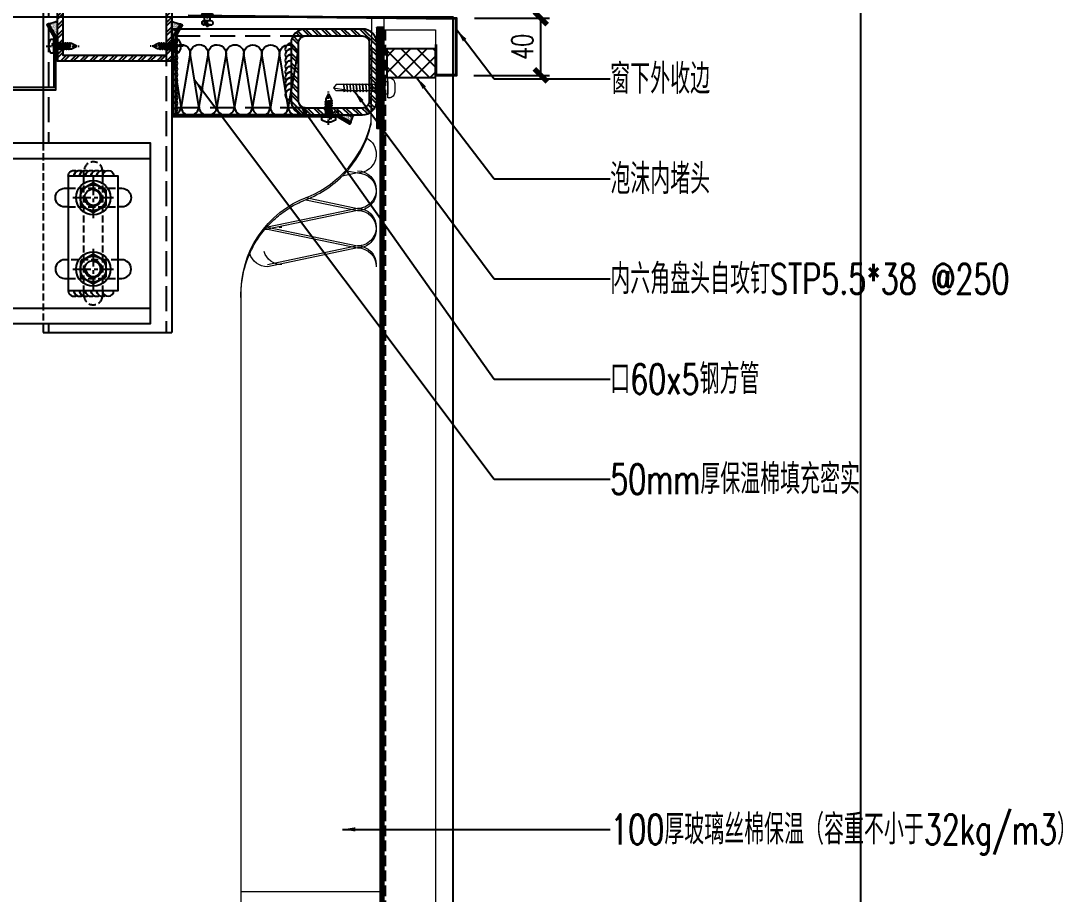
# Model space of a CAD drawing. Extents: x -160106 to 966792, y -663931 to 1550022.
# Drawn here: x -74809 to -74079, y -111983 to -111372 of the extents above; entities that cross this region are included whole.
import ezdxf
from ezdxf.enums import TextEntityAlignment as Align
from ezdxf.xclip import XClip

# ---------------------------------------------------------------- set-up
doc = ezdxf.new("R2010")
doc.units = 0
for name, pattern in [('CENTER', [2, 1.25, -0.25, 0.25, -0.25]), ('ZN-CENTER', [2, 1.25, -0.25, 0.25, -0.25]), ('ZN-DASH', [0.35, 0.25, -0.1])]:
    doc.linetypes.add(name, pattern=pattern)
for name, color, linetype in [('!ZN1-填充-8', 8, 'Continuous'), ('!ZN1-标注-173', 173, 'Continuous'), ('!ZN3-不锈钢板幕墙-7', 7, 'Continuous'), ('!ZN4-焊缝-8', 8, 'Continuous'), ('!ZN4-辅助材料-1', 1, 'Continuous'), ('!ZN4-配件-11', 11, 'Continuous'), ('!ZN5-钢材投影-40', 40, 'Continuous'), ('!ZN5-钢材断面-2', 2, 'Continuous'), ('!ZN5-铝材断面-6', 6, 'Continuous'), ('!ZN6-虚线-8', 8, 'ZN-DASH'), ('!ZN6-轴线-1', 1, 'ZN-CENTER'), ('0_SEALING', 40, 'Continuous'), ('11紧固件', 11, 'Continuous'), ('2钢材断面', 2, 'Continuous'), ('4玻璃幕墙', 4, 'Continuous'), ('A_Hatch', 8, 'Continuous'), ('DIM', 173, 'Continuous'), ('Fill', 8, 'Continuous'), ('TEXT', 7, 'Continuous'), ('焊缝', 8, 'Continuous')]:
    doc.layers.add(name, color=color, linetype=linetype)
for name, color, linetype, lineweight in [('0_FLASHING', 6, 'Continuous', 25), ('0_SCREW RIVET', 4, 'Continuous', 15), ('彩钢板', 6, 'Continuous', 15), ('防火岩棉', 252, 'Continuous', 13)]:
    doc.layers.add(name, color=color, linetype=linetype, lineweight=lineweight)
doc.layers.add('0_INSULATION', color=252, linetype='Continuous', lineweight=9, transparency=0.2)
doc.layers.add('@ZN-型材编号（非打印层）', color=8, linetype='Continuous', plot=False)
doc.styles.add('DHTEXT-1', font='ROMANS.shx', dxfattribs={"width": 0.7, "bigfont": 'CHINESE.shx'})
doc.dimstyles.new('ZN6', dxfattribs={"dimscale": 6, "dimtxt": 2.5, "dimasz": 1.5, "dimexe": 1, "dimexo": 2, "dimgap": 0.9, "dimtad": 1, "dimdec": 0, "dimdsep": 46, "dimtxsty": 'DHTEXT-1', "dimblk": 'ARCHTICK', "dimcen": 2.5, "dimclrd": 173, "dimclre": 173, "dimclrt": 7, "dimazin": 2, "dimtfac": 1, "dimtdec": 1, "dimtix": 1, "dimtmove": 2, "dimatfit": 3, "dimfxl": 0, "dimtolj": 1, "dimtzin": 0, "dimarcsym": 0})
pattern_1 = [(37.5, (209.53664, 1119.6054), (-0.0314967, 0.9634119), [0, -0.76, 0, -0.85, 0, -0.8125]), (7.5, (209.5366, 1119.6054), (0.8848884, 1.411073), [0, -0.41, 0, -0.685, 0, -0.2625]), (327.5, (208.9216, 1119.6054), (1.557071, 0.0028295), [0, -0.25, 0, -0.9, 0, -1.175]), (317.5, (208.9216, 1119.6054), (1.503063, 0.438838), [0, -0.125, 0, -0.59, 0, -0.675])]
pattern_2 = [(7e-15, (335.5368, 1096.8989), (0, 1.5), []), (60, (335.5368, 1096.8989), (-1.299038, 0.75), []), (120, (335.5368, 1096.8989), (-1.299038, -0.75), [])]

# ---------------------------------------------------------------- blocks, each defined once
blk = doc.blocks.new('20250822090122')
at = {"layer": 'A_Hatch'}
h = blk.add_hatch(dxfattribs=at)
h.set_pattern_fill('ANSI32', color=256)
h.set_pattern_definition([(45, (-80, -40), (-3.3676, 3.3676), []), (45, (-77.755, -40), (-3.3676, 3.3676), [])])
h.paths.add_polyline_path([(0, 40), (-80, 40), (-80, -40), (0, -40)])
h.paths.add_polyline_path([(-4, 36), (-4, -36), (-76, -36), (-76, 36)], flags=16)
at = {"layer": '2钢材断面'}
for points in [[(-80, 40), (0, 40), (0, -40), (-80, -40)], [(-76, 36), (-4, 36), (-4, -36), (-76, -36)]]:
    blk.add_lwpolyline(points, close=True, dxfattribs=at)
blk = doc.blocks.new('20200306093546', base_point=(29869.44, 42689.6))
at = {"layer": '!ZN1-填充-8'}
h = blk.add_hatch(dxfattribs=at)
h.set_pattern_fill('ANSI36', color=256, angle=-270, style=0)
h.set_pattern_definition([(135, (29867.4445, 42689.1023), (-3.086963, 0.841899), [3.96875, -0.79375, 0, -0.79375])])
edge = h.paths.add_edge_path()
edge.add_line((29867.44, 42689.1), (29867.44, 42693.6))
edge.add_arc((29867.94, 42689.1), 0.5, 90, 180, ccw=False)
edge.add_line((29867.94, 42689.6), (29870.94, 42689.6))
edge.add_arc((29870.94, 42690.1), 0.5, 270, 360)
edge.add_line((29871.44, 42690.1), (29871.44, 42693.1))
edge.add_arc((29871.94, 42693.1), 0.5, 89.99859, 179.99859, ccw=False)
edge.add_arc((29868.27, -498209.81), 540903.41, 89.9996103, 90.000087)
at = {"layer": '!ZN4-辅助材料-1', "ltscale": 15}
blk.add_arc((29868.27, -498209.81), 540903.41, 89.9996103, 90.000087, dxfattribs=at)
blk = doc.blocks.new('A$C127fa938')
at = {"layer": '!ZN1-标注-173', "ltscale": 15, "rotation": 90}
blk.add_blockref('20200306093546', (-31, 2), dxfattribs=at)
blk = doc.blocks.new('$紧固件$00000145')
at = {"layer": '0_SCREW RIVET'}
for p, q in [((-1.72, 9.4), (-1.72, 7.22)), ((2.78, 9.4), (2.78, 7.61)), ((-1.72, 6.71), (-1.72, 5.01)), ((-1.72, 4.51), (-1.72, 2.8)), ((-1.72, 2.3), (-1.72, 0.59)), ((-1.72, 0.09), (-1.72, -1.62)), ((2.78, 7.11), (2.78, 5.4)), ((2.78, 4.9), (2.78, 3.19)), ((2.78, 2.69), (2.78, 0.99)), ((2.78, 0.48), (2.78, -1.22)), ((-1.72, -2.12), (-1.72, -3.83)), ((-1.72, -4.33), (-1.72, -6.03)), ((-1.72, -6.54), (-1.72, -8.24)), ((2.78, -1.72), (2.78, -3.43)), ((2.78, -3.93), (2.78, -5.64)), ((2.78, -6.14), (2.78, -7.85)), ((-1.72, -8.74), (-1.72, -10.45)), ((-1.72, -10.95), (-1.72, -12.66)), ((-1.72, -13.16), (-1.72, -14.87)), ((2.78, -8.35), (2.78, -10.06)), ((2.78, -10.56), (2.78, -12.26)), ((2.78, -12.77), (2.78, -14.47)), ((-1.72, -15.37), (-1.72, -17.08)), ((-1.72, -17.58), (-1.72, -19.28)), ((-1.72, -19.79), (-1.72, -24.8)), ((2.78, -14.97), (2.78, -16.68)), ((2.78, -17.18), (2.78, -18.89)), ((2.78, -19.39), (2.78, -24.8)), ((-1.72, -24.8), (0.53, -26.6)), ((0.53, -26.6), (2.78, -24.8))]:
    blk.add_line(p, q, dxfattribs=at)
blk.add_lwpolyline([(-6.47, 12.14, -0.414214), (-2.47, 16.14), (3.53, 16.14, -0.414214), (7.53, 12.14), (7.53, 12.15), (7.53, 11.4), (-6.47, 11.4), (-6.47, 12.15)], format="xyb", close=True, dxfattribs=at)
for points in [[(-3.97, 11.4), (5.03, 11.4), (5.03, 9.4), (-3.97, 9.4)], [(-1.72, 6.71), (2.78, 7.11), (3.28, 7.4), (2.78, 7.61), (-1.72, 7.22), (-2.22, 6.92)], [(-1.72, 4.51), (2.78, 4.9), (3.28, 5.19), (2.78, 5.4), (-1.72, 5.01), (-2.22, 4.71)], [(-1.72, 2.3), (2.78, 2.69), (3.28, 2.99), (2.78, 3.19), (-1.72, 2.8), (-2.22, 2.5)], [(-1.72, 0.09), (2.78, 0.48), (3.28, 0.78), (2.78, 0.99), (-1.72, 0.59), (-2.22, 0.3)], [(-1.72, -2.12), (2.78, -1.72), (3.28, -1.43), (2.78, -1.22), (-1.72, -1.62), (-2.22, -1.91)], [(-1.72, -4.33), (2.78, -3.93), (3.28, -3.64), (2.78, -3.43), (-1.72, -3.83), (-2.22, -4.12)], [(-1.72, -6.54), (2.78, -6.14), (3.28, -5.85), (2.78, -5.64), (-1.72, -6.03), (-2.22, -6.33)], [(-1.72, -8.74), (2.78, -8.35), (3.28, -8.06), (2.78, -7.85), (-1.72, -8.24), (-2.22, -8.54)], [(-1.72, -10.95), (2.78, -10.56), (3.28, -10.26), (2.78, -10.06), (-1.72, -10.45), (-2.22, -10.75)], [(-1.72, -13.16), (2.78, -12.77), (3.28, -12.47), (2.78, -12.26), (-1.72, -12.66), (-2.22, -12.95)], [(-1.72, -15.37), (2.78, -14.97), (3.28, -14.68), (2.78, -14.47), (-1.72, -14.87), (-2.22, -15.16)], [(-1.72, -17.58), (2.78, -17.18), (3.28, -16.89), (2.78, -16.68), (-1.72, -17.08), (-2.22, -17.37)]]:
    blk.add_lwpolyline(points, close=True, dxfattribs=at)
for points in [[(1.71, -18.98), (-1.72, -19.28), (-2.22, -19.58), (-1.72, -19.79), (1.63, -19.49)], [(0.53, -26.6), (1.87, -17.97), (2.51, -19.41), (2.48, -19.44), (2.78, -19.9)], [(2.3, -18.93), (2.78, -18.89), (3.28, -19.1), (2.78, -19.39), (2.5, -19.42)]]:
    blk.add_lwpolyline(points, dxfattribs=at)
blk = doc.blocks.new('*U1984')
at = {"color": 0, "linetype": 'CENTER', "ltscale": 3}
blk.add_line((8.29, 0), (-2.45, 0), dxfattribs=at)
at = {"linetype": 'ByBlock', "lineweight": -2, "ltscale": 10}
for p, q in [((-1.2, -3), (-1.2, 3)), ((0, 4.2), (0, -4.2)), ((3.78, 2), (0, 2)), ((3.78, 2.5), (3.78, -2.5)), ((3.78, -2), (0, -2))]:
    blk.add_line(p, q, dxfattribs=at)
for centre, radius, start, end in [((4.42, 0), 5.96, 160.39505, 199.60495), ((0, 3), 1.2, 90, 180), ((5.28, 2.5), 1.5, 348.44804, 180), ((14.45, 0), 8, 164.33085, 195.66915), ((4.47, 0), 2.67, 323.22662, 36.78433), ((0, -3), 1.2, 180, 270), ((5.28, -2.5), 1.5, 180, 11.55196)]:
    blk.add_arc(centre, radius, start, end, dxfattribs=at)
at = {"layer": 'Defpoints', "color": 0, "ltscale": 10, "style": 'DHTEXT-1', "width": 0.7}
blk.add_text('D4', height=1, rotation=90, dxfattribs=at).set_placement((5.65, -1.85), align=Align.CENTER)
blk = doc.blocks.new('*U2283')
at = {"color": 0, "linetype": 'CENTER', "ltscale": 3}
blk.add_line((-5.42, 0), (17.71, 0), dxfattribs=at)
at = {"linetype": 'ByBlock', "ltscale": 10}
for p, q in [((0, 1.79), (12.38, 1.79)), ((0.98, 2.4), (1.66, -2.4)), ((2.58, 2.4), (3.26, -2.4)), ((4.18, 2.4), (4.86, -2.4)), ((5.78, 2.4), (6.46, -2.4)), ((7.38, 2.4), (8.06, -2.4)), ((8.98, 2.4), (9.66, -2.4)), ((10.58, 2.4), (11.26, -2.4)), ((12.38, 1.79), (16, 0)), ((16, 0), (12.38, -1.79)), ((12.38, -1.79), (0, -1.79))]:
    blk.add_line(p, q, dxfattribs=at)
blk.add_lwpolyline([(-3.3, 0.4), (-3.69, 0.4, -0.147478), (-2.14, 4.75), (0, 4.75), (0, -4.75), (-2.14, -4.75, -0.147478), (-3.69, -0.4), (-3.3, -0.4)], format="xyb", close=True, dxfattribs=at)
for points in [[(1.3, -1.79), (0.63, 1.79), (0.98, 2.4), (1.33, 1.79), (2.01, -1.79), (1.66, -2.4)], [(2.9, -1.79), (2.23, 1.79), (2.58, 2.4), (2.93, 1.79), (3.61, -1.79), (3.26, -2.4)], [(4.5, -1.79), (3.83, 1.79), (4.18, 2.4), (4.53, 1.79), (5.21, -1.79), (4.86, -2.4)], [(6.1, -1.79), (5.43, 1.79), (5.78, 2.4), (6.13, 1.79), (6.81, -1.79), (6.46, -2.4)], [(7.7, -1.79), (7.03, 1.79), (7.38, 2.4), (7.73, 1.79), (8.41, -1.79), (8.06, -2.4)], [(9.3, -1.79), (8.63, 1.79), (8.98, 2.4), (9.33, 1.79), (10.01, -1.79), (9.66, -2.4)], [(10.9, -1.79), (10.23, 1.79), (10.58, 2.4), (10.93, 1.79), (11.61, -1.79), (11.26, -2.4)]]:
    blk.add_lwpolyline(points, close=True, dxfattribs=at)
at = {"layer": 'Defpoints', "color": 0, "ltscale": 10, "style": 'DHTEXT-1', "width": 0.7}
blk.add_text('4.8', height=1, rotation=90, dxfattribs=at).set_placement((-0.49, -1.36), align=Align.CENTER)
blk = doc.blocks.new('方管钢60x5')
at = {"layer": 'Fill'}
h = blk.add_hatch(dxfattribs=at)
h.set_pattern_fill('ANSI32', color=8, scale=0.5, style=0)
h.set_pattern_definition([(45, (-2913.3746, -800.701), (-3.367596, 3.367596), []), (45, (-2911.1295, -800.701), (-3.367596, 3.367596), [])])
edge = h.paths.add_edge_path(flags=16)
edge.add_line((-20, 25), (20, 25))
edge.add_arc((20, 20), 5, 0, 90, ccw=False)
edge.add_line((25, 20), (25, -20))
edge.add_arc((20, -20), 5, 270, 360, ccw=False)
edge.add_line((20, -25), (-20, -25))
edge.add_arc((-20, -20), 5, 180, 270, ccw=False)
edge.add_line((-25, -20), (-25, 20))
edge.add_arc((-20, 20), 5, 90, 180, ccw=False)
edge = h.paths.add_edge_path()
edge.add_line((-20, 30), (20, 30))
edge.add_arc((20, 20), 10, 0, 90, ccw=False)
edge.add_line((30, 20), (30, -20))
edge.add_arc((20, -20), 10, 270, 360, ccw=False)
edge.add_line((20, -30), (-20, -30))
edge.add_arc((-20, -20), 10, 180, 270, ccw=False)
edge.add_line((-30, -20), (-30, 20))
edge.add_arc((-20, 20), 10, 90, 180, ccw=False)
for points in [[(-20, 30), (20, 30, -0.414214), (30, 20), (30, -20, -0.414214), (20, -30), (-20, -30, -0.414214), (-30, -20), (-30, 20, -0.414214)], [(-20, 25), (20, 25, -0.414214), (25, 20), (25, -20, -0.414214), (20, -25), (-20, -25, -0.414214), (-25, -20), (-25, 20, -0.414214)]]:
    blk.add_lwpolyline(points, format="xyb", close=True)
at = {"layer": '@ZN-型材编号（非打印层）', "style": 'DHTEXT-1', "width": 0.7}
blk.add_text('60x5', height=2, dxfattribs=at).set_placement((-0.51, -28.04), align=Align.MIDDLE_CENTER)
blk = doc.blocks.new('*U781')
at = {"layer": '!ZN5-钢材断面-2'}
blk.add_blockref('方管钢60x5', (0, 0), dxfattribs=at)
blk = doc.blocks.new('*U2366')
at = {"layer": '0_INSULATION'}
for p, q in [((114761.39, -53978.93), (114792.96, -53985.48)), ((114792.96, -53985.48), (114764.45, -53991.41)), ((114766.55, -53993.11), (114792.96, -53998.59)), ((114792.96, -53998.59), (114781.19, -54001.04)), ((114792.98, -54103.48), (114787.53, -54104.61)), ((114789.32, -54102.72), (114792.98, -54103.48)), ((114774.8, -54112.82), (114792.98, -54116.59)), ((114792.98, -54116.59), (114761.42, -54123.15)), ((114761.42, -54123.15), (114792.98, -54129.7)), ((114792.98, -54129.7), (114761.42, -54136.27))]:
    blk.add_line(p, q, dxfattribs=at)
blk.add_lwpolyline([(114802.18, -53909.33), (114802.18, -54648.34), (114752.18, -54648.34), (114752.18, -54147.49, -0.323318), (114775.68, -54112.49, 0.242761), (114797.68, -54086.41), (114798.06, -54026.96, 0.256774), (114775.68, -53998.09, -0.323318), (114752.18, -53963.09), (114752.18, -53909.33)], format="xyb", close=True, dxfattribs=at)
at = {"layer": '0_INSULATION', "extrusion": (0, 0, -1)}
for centre, start_param, end_param in [((114761.39, -53985.49), 5.406397, 6.283185), ((114792.95, -53978.93), 1.570796, 3.141593), ((114792.96, -53992.04), 0, 1.570796), ((114792.96, -53992.04), 1.570796, 3.141593), ((114792.96, -54005.15), 0, 1.570796), ((114792.96, -54005.15), 1.570796, 3.141593), ((114792.96, -54018.26), 0, 1.570796), ((114792.96, -54018.26), 1.570796, 2.416555), ((114792.98, -54096.93), 0.524657, 1.570796), ((114792.98, -54096.93), 1.570796, 3.141593), ((114792.98, -54110.04), 0, 1.570796), ((114792.98, -54110.04), 1.570796, 3.141593), ((114792.98, -54123.15), 0, 1.570796), ((114761.42, -54129.71), 6.139662, 6.283185), ((114761.41, -54116.6), 3.141593, 3.269368), ((114792.98, -54123.15), 1.570796, 3.141593), ((114792.98, -54136.26), 0, 1.570796), ((114761.42, -54129.71), 3.141593, 4.407145)]:
    blk.add_ellipse(centre, major_axis=(0, 6.56), ratio=0.988253, start_param=start_param, end_param=end_param, dxfattribs=at)
blk = doc.blocks.new('*U2365')
at = {"linetype": 'ZN-DASH', "ltscale": 20}
blk.add_wipeout([(-150.6, -63), (0, -63), (0, 63), (-150.6, 63)], dxfattribs=at).dxf.layer = '!ZN6-虚线-8'
at = {"layer": '!ZN4-焊缝-8', "ltscale": 0.1}
h = blk.add_hatch(color=256, dxfattribs=at)
edge = h.paths.add_edge_path()
edge.add_line((-144.6, 63), (-150.6, 63))
edge.add_line((-150.6, 63), (-150.6, 69))
edge.add_arc((-150.6, 63), 6, 0, 90, ccw=False)
h = blk.add_hatch(color=256, dxfattribs=at)
edge = h.paths.add_edge_path()
edge.add_line((-144.6, -63), (-150.6, -63))
edge.add_line((-150.6, -63), (-150.6, -69))
edge.add_arc((-150.6, -63), 6, 270, 360)
for points in [[(-144.6, 63), (-150.6, 63), (-150.6, 69, -0.414214)], [(-144.6, -63), (-150.6, -63), (-150.6, -69, 0.414214)]]:
    blk.add_lwpolyline(points, format="xyb", close=True, dxfattribs=at)
at = {"layer": '!ZN4-焊缝-8', "color": 8, "ltscale": 20}
blk.add_lwpolyline([(-150.6, -63, 1), (-150.6, -51, -0.267949), (-145.4, -54, 0.57735), (-150.6, -45, -0.267949), (-145.4, -48, 0.57735), (-150.6, -39, -0.267949), (-145.4, -42, 0.57735), (-150.6, -33, -0.267949), (-145.4, -36, 0.57735), (-150.6, -27, -0.267949), (-145.4, -30, 0.57735), (-150.6, -21, -0.267949), (-145.4, -24, 0.57735), (-150.6, -15, -0.267949), (-145.4, -18, 0.57735), (-150.6, -9, -0.267949), (-145.4, -12, 0.57735), (-150.6, -3, -0.267949), (-145.4, -6, 0.57735), (-150.6, 3, -0.267949), (-145.4, 0, 0.57735), (-150.6, 9, -0.267949), (-145.4, 6, 0.57735), (-150.6, 15, -0.267949), (-145.4, 12, 0.57735), (-150.6, 21, -0.267949), (-145.4, 18, 0.57735), (-150.6, 27, -0.267949), (-145.4, 24, 0.57735), (-150.6, 33, -0.267949), (-145.4, 30, 0.57735), (-150.6, 39, -0.267949), (-145.4, 36, 0.57735), (-150.6, 45, -0.267949), (-145.4, 42, 0.57735), (-150.6, 51, -0.267949), (-145.4, 48, 0.57735), (-150.6, 57, -0.267949), (-145.4, 54, 0.57735), (-150.6, 63)], format="xyb", dxfattribs=at)
at = {"layer": '!ZN4-焊缝-8', "ltscale": 0.1}
for points in [[(-57.5, 40, -0.57735), (-51.5, 43.46, 0.267949), (-53.5, 40, -0.57735), (-47.5, 43.46, 0.267949), (-49.5, 40, -0.57735), (-43.5, 43.46, 0.267949), (-45.5, 40, -0.57735), (-39.5, 43.46, 0.267949), (-41.5, 40, -0.57735), (-35.5, 43.46, 0.267949), (-37.5, 40, -0.57735), (-31.5, 43.46, 0.267949), (-33.5, 40, -1), (-25.5, 40, -1)], [(-57.5, -40, 0.57735), (-51.5, -43.46, -0.267949), (-53.5, -40, 0.57735), (-47.5, -43.46, -0.267949), (-49.5, -40, 0.57735), (-43.5, -43.46, -0.267949), (-45.5, -40, 0.57735), (-39.5, -43.46, -0.267949), (-41.5, -40, 0.57735), (-35.5, -43.46, -0.267949), (-37.5, -40, 0.57735), (-31.5, -43.46, -0.267949), (-33.5, -40, 1), (-25.5, -40, 1)]]:
    blk.add_lwpolyline(points, format="xyb", dxfattribs=at)
at = {"layer": '!ZN4-配件-11', "linetype": 'ByBlock', "ltscale": 10}
for points in [[(-31, 30.2), (-40, 35.39), (-49, 30.2), (-49, 19.8), (-40, 14.61), (-31, 19.8)], [(-31, -19.8), (-40, -14.61), (-49, -19.8), (-49, -30.2), (-40, -35.39), (-31, -30.2)]]:
    blk.add_lwpolyline(points, close=True, dxfattribs=at)
for centre, radius in [((-40, 25), 12), ((-40, 25), 9), ((-40, 25), 6), ((-40, -25), 12), ((-40, -25), 9), ((-40, -25), 6)]:
    blk.add_circle(centre, radius, dxfattribs=at)
for centre in [(-40, 25), (-40, -25)]:
    blk.add_arc(centre, 5.19, 180, 90, dxfattribs=at)
at = {"layer": '!ZN5-钢材投影-40'}
for p, q in [((-150.6, 52.44), (0, 52.44)), ((-150.6, -52.44), (0, -52.44))]:
    blk.add_line(p, q, dxfattribs=at)
for points in [[(-150.6, -63), (0, -63), (0, 63), (-150.6, 63)], [(-57.5, -40), (-22.5, -40), (-22.5, 40), (-57.5, 40), (-57.5, -40)]]:
    blk.add_lwpolyline(points, close=True, dxfattribs=at)
for points in [[(-57.5, 18.5), (-60, 18.5, -1), (-60, 31.5), (-57.5, 31.5)], [(-22.5, 31.5), (-20, 31.5, -1), (-20, 18.5), (-22.5, 18.5)], [(-57.5, -18.5), (-60, -18.5, 1), (-60, -31.5), (-57.5, -31.5)], [(-22.5, -31.5), (-20, -31.5, 1), (-20, -18.5), (-22.5, -18.5)]]:
    blk.add_lwpolyline(points, format="xyb", dxfattribs=at)
at = {"layer": '!ZN6-虚线-8', "linetype": 'ZN-DASH', "ltscale": 20}
for p, q in [((-75, 63), (-75, -63)), ((-57.5, 31.5), (-22.5, 31.5)), ((-57.5, 18.5), (-22.5, 18.5)), ((-22.5, -18.5), (-57.5, -18.5)), ((-57.5, -31.5), (-22.5, -31.5))]:
    blk.add_line(p, q, dxfattribs=at)
blk.add_lwpolyline([(-33.5, 40.5), (-33.5, -41.5), (-33.5, -43.5, -1), (-46.5, -43.5), (-46.5, -41.5), (-46.5, 40.5), (-46.5, 43.5, -1), (-33.5, 43.5)], format="xyb", close=True, dxfattribs=at)
at = {"layer": '!ZN6-轴线-1', "color": 1, "linetype": 'ZN-CENTER', "ltscale": 10}
for p, q in [((-40, 39.27), (-40, 10.73)), ((-54.27, 25), (-25.73, 25)), ((-40, -10.73), (-40, -39.27)), ((-54.27, -25), (-25.73, -25))]:
    blk.add_line(p, q, dxfattribs=at)
blk = doc.blocks.new('20250829153746')
at = {"layer": '!ZN1-填充-8'}
h = blk.add_hatch(dxfattribs=at)
h.set_pattern_fill('AR-SAND', color=256, scale=0.5, style=0)
h.set_pattern_definition(pattern_1)
edge = h.paths.add_edge_path()
edge.add_arc((328.59, 1310.47), 14.38, 273.13283, 298.88796, ccw=False)
edge.add_line((329.38, 1296.11), (334.54, 1287.17))
edge.add_line((334.54, 1287.17), (334.54, 1286.85))
edge.add_line((334.54, 1286.85), (335.54, 1286.85))
edge.add_line((335.54, 1286.85), (335.54, 1297.88))
h = blk.add_hatch(dxfattribs=at)
h.set_pattern_fill('AR-SAND', color=256, scale=0.5, style=0)
h.set_pattern_definition(pattern_1)
edge = h.paths.add_edge_path()
edge.add_arc((422.48, 1310.47), 14.38, 241.11204, 266.86717)
edge.add_line((421.7, 1296.11), (416.54, 1287.17))
edge.add_line((416.54, 1287.17), (416.54, 1286.85))
edge.add_line((416.54, 1286.85), (415.54, 1286.85))
edge.add_line((415.54, 1286.85), (415.54, 1297.88))
at = {"layer": '!ZN1-填充-8', "ltscale": 0.1}
h = blk.add_hatch(dxfattribs=at)
h.set_pattern_fill('NET3', color=256, scale=3, style=0)
h.set_pattern_definition(pattern_2)
h.paths.add_polyline_path([(334.54, 1287.17), (335.54, 1287.17), (335.54, 1270.07), (334.54, 1270.07)])
h = blk.add_hatch(dxfattribs=at)
h.set_pattern_fill('NET3', color=256, scale=3, style=0)
h.set_pattern_definition(pattern_2)
h.paths.add_polyline_path([(416.54, 1287.17), (415.54, 1287.17), (415.54, 1270.07), (416.54, 1270.07)])
at = {"layer": '!ZN1-填充-8'}
h = blk.add_hatch(dxfattribs=at)
h.set_pattern_fill('AR-SAND', color=256, scale=0.5, angle=90, style=0)
h.set_pattern_definition([(127.5, (689.0284, 1047.55075), (-0.963412, -0.0314967), [0, -0.76, 0, -0.85, 0, -0.8125]), (97.5, (689.0284, 1047.5507), (-1.411073, 0.8848884), [0, -0.41, 0, -0.685, 0, -0.2625]), (57.5, (689.0284, 1046.93575), (-0.0028295, 1.557071), [0, -0.25, 0, -0.9, 0, -1.175]), (47.5, (689.0284, 1046.9357), (-0.438838, 1.503063), [0, -0.125, 0, -0.59, 0, -0.675])])
edge = h.paths.add_edge_path()
edge.add_arc((548.13, 1227.67), 7.19, 138.79051, 183.39249)
edge.add_line((540.95, 1227.25), (532.01, 1232.41))
edge.add_line((532.01, 1232.41), (531.69, 1232.41))
edge.add_line((531.69, 1232.41), (534.23, 1232.41))
edge.add_line((534.23, 1232.41), (542.72, 1232.41))
at = {"layer": '0_SEALING'}
h = blk.add_hatch(dxfattribs=at)
h.set_pattern_fill('ANSI37', color=256, scale=5)
h.set_pattern_definition([(45, (-46706.11, -34305.564), (-5.6126601, 5.6126601), []), (135, (-46706.11, -34305.564), (-5.6126601, -5.6126601), [])])
h.paths.add_polyline_path([(600, 1278.54), (566, 1278.54), (566, 1258.54), (600, 1258.54)])
at = {"layer": 'Fill', "ltscale": 50}
h = blk.add_hatch(dxfattribs=at)
h.set_pattern_fill('ANSI38', color=256, scale=0.4, style=0)
h.set_pattern_definition([(45, (559, 1222.9877), (-0.449013, 0.449013), []), (135, (559, 1222.9877), (-1.3470384, 0.449013), [1.5875, -0.9525])])
h.paths.add_polyline_path([(559, 1293.47), (559, 1222.99), (564, 1222.99), (564, 1293.47)])
at = {"layer": '!ZN3-不锈钢板幕墙-7', "ltscale": 4}
for p, q in [((416.54, 1287.17), (421.7, 1296.11)), ((423, 1295.36), (418.04, 1286.77)), ((421.7, 1296.11), (423, 1295.36)), ((416.54, 1230.91), (416.54, 1287.17)), ((418.04, 1286.77), (418.04, 1232.41)), ((512.22, 1230.91), (416.54, 1230.91)), ((418.04, 1232.41), (512.22, 1232.41))]:
    blk.add_line(p, q, dxfattribs=at)
blk.add_lwpolyline([(195.91, 1251.5), (195.91, 1251.5), (195.91, 1251.5), (187.32, 1256.46), (186.57, 1255.16), (195.51, 1250), (197.41, 1250), (197.41, 1250), (334.54, 1250), (334.54, 1287.17), (329.38, 1296.11), (328.08, 1295.36), (333.04, 1286.77), (333.04, 1251.5)], close=True, dxfattribs=at)
blk.add_lwpolyline([(511.18, 1232.41), (532.01, 1232.41), (540.95, 1227.25), (540.2, 1225.95), (531.61, 1230.91), (512.22, 1230.91)], dxfattribs=at)
at = {"layer": '!ZN4-辅助材料-1', "ltscale": 4}
for points in [[(329.38, 1296.11), (334.54, 1287.17), (335.54, 1287.17), (335.54, 1297.88, -0.112853), (329.38, 1296.11)], [(421.7, 1296.11), (416.54, 1287.17), (415.54, 1287.17), (415.54, 1297.88, 0.112853), (421.7, 1296.11)], [(540.95, 1227.25), (532.01, 1232.41), (532.01, 1232.41), (542.72, 1232.41, 0.132594), (540.95, 1227.25)]]:
    blk.add_lwpolyline(points, format="xyb", dxfattribs=at)
for points in [[(334.54, 1287.17), (335.54, 1287.17), (335.54, 1270.07), (334.54, 1270.07)], [(416.54, 1287.17), (415.54, 1287.17), (415.54, 1270.07), (416.54, 1270.07)]]:
    blk.add_lwpolyline(points, close=True, dxfattribs=at)
at = {"layer": '!ZN5-钢材投影-40', "ltscale": 0.3}
for p, q in [((325.6, 1847.5), (325.6, 1080.16)), ((415.54, 1847.5), (415.54, 1080.16)), ((509, 1292.41), (415.54, 1292.41)), ((509, 1232.41), (415.54, 1232.41)), ((325.6, 1080.16), (415.54, 1080.16))]:
    blk.add_line(p, q, dxfattribs=at)
at = {"layer": '!ZN6-虚线-8', "color": 8, "linetype": 'ZN-DASH', "ltscale": 70}
for p, q in [((329.6, 1080.16), (329.6, 1847.5)), ((411.6, 1847.5), (411.6, 1080.16)), ((509, 1287.41), (415.54, 1287.41)), ((509, 1237.41), (415.54, 1237.41))]:
    blk.add_line(p, q, dxfattribs=at)
at = {"layer": '!ZN6-虚线-8', "ltscale": 30}
blk.add_line((564.8, 1291.8), (564.8, 111.83), dxfattribs=at)
at = {"layer": '0_FLASHING'}
for points in [[(600, 1281.5), (600, 1260), (615, 1260), (615, 1300), (427.14, 1301.94)], [(600.6, 1281.5), (600.6, 1260.6), (614.4, 1260.6), (614.4, 1299.42), (427.14, 1301.34)]]:
    blk.add_lwpolyline(points, dxfattribs=at)
at = {"layer": '0_INSULATION'}
for p, q in [((509.26, 1174.47), (545.6, 1166.93)), ((545.6, 1166.93), (482.48, 1153.81)), ((482.48, 1153.81), (545.61, 1140.71)), ((545.61, 1140.71), (482.48, 1127.58))]:
    blk.add_line(p, q, dxfattribs=at)
blk.add_lwpolyline([(564, 1278.87), (564, 688.87), (464, 688.87), (464, 1105.14, -0.323318), (511, 1175.14, 0.242761), (555, 1227.3), (555.65, 1278.87)], format="xyb", dxfattribs=at)
at = {"layer": '0_INSULATION', "extrusion": (0, 0, -1)}
for centre, start_param, end_param in [((545.6, 1180.04), 0, 1.570796), ((545.6, 1180.04), 1.570796, 3.141593), ((545.61, 1153.82), 0, 1.570796), ((492.48, 1140.7), 6.139662, 6.283185), ((492.48, 1166.92), 3.141593, 3.269368), ((545.61, 1153.82), 1.570796, 3.141593), ((545.61, 1127.6), 0, 1.570796), ((492.48, 1140.7), 3.141593, 4.407145)]:
    blk.add_ellipse(centre, major_axis=(0, 13.11), ratio=0.988253, start_param=start_param, end_param=end_param, dxfattribs=at)
at = {"layer": '0_SEALING'}
blk.add_lwpolyline([(600, 1278.54), (566, 1278.54), (566, 1258.54), (600, 1258.54)], close=True, dxfattribs=at)
at = {"layer": '11紧固件', "ltscale": 50}
blk.add_lwpolyline([(559, 1293.47), (559, 1222.99), (564, 1222.99), (564, 1293.47), (559, 1293.47)], dxfattribs=at)
at = {"layer": 'Fill'}
for points in [[(418.04, 1232.5, 0.308773), (422.03, 1238.3), (416, 1275.32, -1), (428.5, 1275.27), (422.03, 1238.3, 1), (434.53, 1238.26), (428.5, 1275.27, -1), (441, 1275.23), (434.53, 1238.26, 1), (447.03, 1238.21), (441, 1275.23, -1), (453.5, 1275.18), (447.03, 1238.21, 1), (459.53, 1238.17), (453.5, 1275.18, -1), (466, 1275.14), (459.53, 1238.17, 1), (472.03, 1238.12), (466, 1275.14, -1), (478.5, 1275.09), (472.03, 1238.12, 1), (484.53, 1238.08), (478.5, 1275.09, -1), (491, 1275.04), (484.53, 1238.08, 1), (497.03, 1238.03), (491, 1275.04, -1), (503.5, 1275), (497.03, 1238.03, 0.589626), (506.58, 1232.7)], [(512.92, 1232.41, 0.242095), (518.64, 1232.41, 0.242095)], [(525.34, 1232.41, 0.250362), (531.23, 1232.41, 0.250362)], [(537.75, 1232.41, 0.258426), (543.81, 1232.41, 0.258426)]]:
    blk.add_lwpolyline(points, format="xyb", dxfattribs=at)
at = {"layer": '彩钢板', "color": 1}
for p, q in [((564, 1291.8), (564, 111.83)), ((564, 1291.8), (600, 1291.8)), ((600, 1291.8), (600, 111.83))]:
    blk.add_line(p, q, dxfattribs=at)
at = {"layer": '焊缝', "ltscale": 1000}
for points in [[(415.54, 1232.41, 0.57735), (419, 1238.41, -0.267949), (415.54, 1236.41, 0.57735), (419, 1242.41, -0.267949), (415.54, 1240.41, 0.57735), (419, 1246.41, -0.267949), (415.54, 1244.41, 0.57735), (419, 1250.41, -0.267949), (415.54, 1248.41, 0.57735), (419, 1254.41, -0.267949), (415.54, 1252.41, 0.57735), (419, 1258.41, -0.267949), (415.54, 1256.41, 0.57735), (419, 1262.41, -0.267949), (415.54, 1260.41, 0.57735), (419, 1266.41, -0.267949), (415.54, 1264.41, 0.57735), (419, 1270.41, -0.267949), (415.54, 1268.41, 0.57735), (419, 1274.41, -0.267949), (415.54, 1272.41, 0.57735), (419, 1278.41, -0.267949), (415.54, 1276.41, 0.57735), (419, 1282.41, -0.267949), (415.54, 1280.41, 0.57735), (419, 1286.41, -0.267949), (415.54, 1284.41, 1), (415.54, 1292.41, 1)], [(499, 1282.41, 0.57735), (495.54, 1276.41, -0.267949), (499, 1278.41, 0.57735), (495.54, 1272.41, -0.267949), (499, 1274.41, 0.57735), (495.54, 1268.41, -0.267949), (499, 1270.41, 0.57735), (495.54, 1264.41, -0.267949), (499, 1266.41, 0.57735), (495.54, 1260.41, -0.267949), (499, 1262.41, 0.57735), (495.54, 1256.41, -0.267949), (499, 1258.41, 0.57735), (495.54, 1252.41, -0.267949), (499, 1254.41, 0.57735), (495.54, 1248.41, -0.267949), (499, 1250.41, 1), (499, 1242.41, 1)]]:
    blk.add_lwpolyline(points, format="xyb", dxfattribs=at)
at = {"layer": '防火岩棉', "color": 0, "const_width": 3.75}
blk.add_lwpolyline([(562.64, 1278.87), (562.64, 120.12)], dxfattribs=at)
at = {"layer": '!ZN4-配件-11', "color": 1}
for name, p, rotation in [('*U1984', (440.48, 1302), 270), ('*U2283', (418.04, 1280.44), 180), ('*U2283', (525.29, 1230.91), 90)]:
    blk.add_blockref(name, p, dxfattribs=dict(at, rotation=rotation))
at = {"layer": '!ZN4-配件-11', "xscale": -1}
blk.add_blockref('*U781', (529, 1262.41), dxfattribs=at)
at = {"layer": '!ZN4-配件-11', "color": 1, "xscale": -1, "rotation": 180}
blk.add_blockref('*U2283', (333.04, 1280.44), dxfattribs=at)
at = {"layer": '!ZN5-铝材断面-6', "ltscale": 100}
blk.add_blockref('20250822090122', (415.54, 1310), dxfattribs=at)
ref = blk.add_blockref('*U2366', (-229040.35, 109398.69), dxfattribs=dict(xscale=2, yscale=2, zscale=2))
XClip(ref).set_block_clipping_path([(114638.8690740949, -54722.8034653147), (114826.4262402276, -54049.0019323027)])
at = {"rotation": 270}
blk.add_blockref('$紧固件$00000145', (555.4, 1251.86), dxfattribs=at)
at = {"layer": '4玻璃幕墙', "ltscale": 50}
blk.add_blockref('A$C127fa938', (409.94, 1350), dxfattribs=at)
at = {"ltscale": 20}
blk.add_blockref('*U2365', (400.6, 1149.5), dxfattribs=at)
blk = doc.blocks.new('_ArchTick')
at = {"color": 0, "linetype": 'ByBlock', "const_width": 0.4}
blk.add_lwpolyline([(-0.5, -0.5), (0.5, 0.5)], dxfattribs=at)
blk = doc.blocks.new('*D2416')
at = {"layer": 'Defpoints', "color": 0, "ltscale": 60, "transparency": 16777216}
for p in [(-74503.2, -111370.63), (-74444.9, -111370.63), (-74503.62, -111410.63)]:
    blk.add_point(p, dxfattribs=at)
at = {"layer": 'DIM', "color": 173, "linetype": 'ByBlock', "lineweight": -2, "ltscale": 60, "transparency": 16777216}
for p, q in [((-74491.2, -111370.63), (-74438.9, -111370.63)), ((-74444.9, -111410.63), (-74444.9, -111370.63)), ((-74491.62, -111410.63), (-74438.9, -111410.63))]:
    blk.add_line(p, q, dxfattribs=at)
at = {"layer": 'DIM', "color": 173, "lineweight": -2, "ltscale": 60, "transparency": 16777216, "xscale": 9, "yscale": 9, "zscale": 9}
for p, rotation in [((-74444.9, -111370.63), 90), ((-74444.9, -111410.63), 270)]:
    blk.add_blockref('_ArchTick', p, dxfattribs=dict(at, rotation=rotation))
at = {"layer": 'DIM', "color": 7, "ltscale": 60, "transparency": 16777216, "insert": (-74457.8, -111390.63), "char_height": 15, "attachment_point": 5, "rotation": 90, "style": 'DHTEXT-1'}
blk.add_mtext('\\A1;40', dxfattribs=at)

msp = doc.modelspace()

# ---------------------------------------------------------------- block references
at = {"layer": 'TEXT', "ltscale": 60}
ref = msp.add_blockref('20250829153746', (-75118.62, -112670.63), dxfattribs=at)
XClip(ref).set_block_clipping_path([(-406.4479753918, -306.280065972), (897.6613796696, 1847.4999895258)])

# ---------------------------------------------------------------- next in the draw order: texts
at = {"layer": 'TEXT', "ltscale": 60, "style": 'DHTEXT-1', "width": 0.7}
for s, p in [('窗下外收边', (-74396.26, -111413.05)), ('泡沫内堵头', (-74396.26, -111483.05)), ('内六角盘头自攻钉STP5.5*38 @250', (-74396.26, -111553.05)), ('口60x5钢方管', (-74396.26, -111623.05)), ('50mm厚保温棉填充密实', (-74396.26, -111693.05)), ('100厚玻璃丝棉保温（容重不小于32kg/m3）', (-74396.26, -111938.09))]:
    msp.add_text(s, height=21, dxfattribs=at).set_placement(p, align=Align.MIDDLE_LEFT)

# ---------------------------------------------------------------- next in the draw order: dimensions: what is measured, and where the dimension line sits
at = {"layer": 'DIM', "ltscale": 60}
dim = msp.add_linear_dim(base=(-74444.9, -111370.63), p1=(-74503.62, -111410.63), p2=(-74503.2, -111370.63), angle=90, dimstyle='ZN6', dxfattribs=at)
dim.commit()
dim.dimension.update_dxf_attribs({"geometry": '*D2416', "text_midpoint": (-74457.8, -111390.63)})

# ---------------------------------------------------------------- next in the draw order: leaders
at = {"layer": 'DIM'}
for points in [[(-74503.62, -111378.86), (-74477.4, -111413.05), (-74396.26, -111413.05)], [(-74531.82, -111412.09), (-74477.4, -111483.05), (-74396.26, -111483.05)], [(-74687.1, -111413.86), (-74477.4, -111693.05), (-74396.26, -111693.05)], [(-74575.49, -111421.54), (-74477.4, -111553.05), (-74396.26, -111553.05)], [(-74614.24, -111430.12), (-74477.4, -111623.05), (-74396.26, -111623.05)], [(-74583.58, -111938.09), (-74477.4, -111938.09), (-74396.26, -111938.09)]]:
    msp.add_leader(points, dimstyle='ZN6', dxfattribs=at)

doc.saveas('drawing.dxf')
